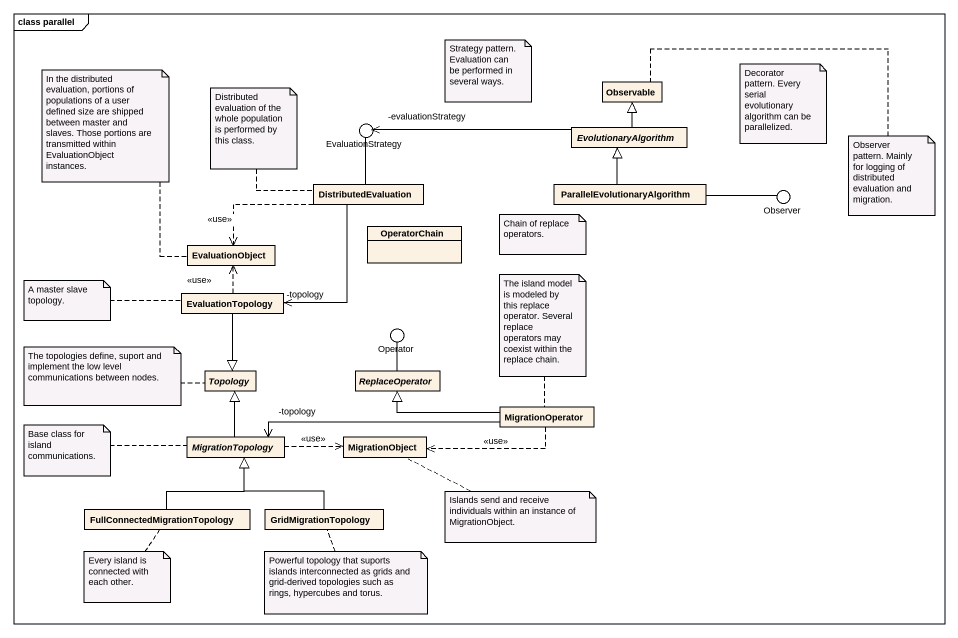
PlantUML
@startuml
mainframe class parallel
allowmixing
hide circle
hide empty members
class Observable
() EvaluationStrategy
abstract class EvolutionaryAlgorithm
class DistributedEvaluation
class "ParallelEvolutionaryAlgorithm" as ParallelEvolutionaryAlgorith
() Observer
class OperatorChain
class EvaluationObject
class EvaluationTopology
() Operator
abstract class Topology
abstract class ReplaceOperator
class MigrationOperator
abstract class MigrationTopology
class MigrationObject
class "FullConnectedMigrationTopology" as FullConnectedMigrationTopolo
class GridMigrationTopology
EvolutionaryAlgorithm -up-|> Observable
EvolutionaryAlgorithm -left-> "-evaluationStrategy" EvaluationStrategy
DistributedEvaluation -up- EvaluationStrategy
DistributedEvaluation .left.> EvaluationObject : <<use>>
DistributedEvaluation --> "-topology" EvaluationTopology
ParallelEvolutionaryAlgorith -up-|> EvolutionaryAlgorithm
ParallelEvolutionaryAlgorith -right- Observer
EvaluationTopology .up.> EvaluationObject : <<use>>
EvaluationTopology --|> Topology
ReplaceOperator -up- Operator
MigrationOperator -left-|> ReplaceOperator
MigrationOperator -left-> "-topology" MigrationTopology
MigrationOperator .left.> MigrationObject : <<use>>
MigrationTopology -up-|> Topology
MigrationTopology .right.> MigrationObject : <<use>>
FullConnectedMigrationTopolo -up-|> MigrationTopology
GridMigrationTopology -up-|> MigrationTopology
note as N1
  Strategy pattern. Evaluation can be performed in several ways.
end note
note top of EvaluationObject : In the distributed evaluation, portions of populations of a user defined size are shipped between master and slaves. Those portions are transmitted within EvaluationObject instances.
note as N3
  Decorator pattern. Every serial evolutionary algorithm can be parallelized.
end note
note left of DistributedEvaluation : Distributed evaluation of the whole population is performed by this class.
note right of Observable : Observer pattern. Mainly for logging of distributed evaluation and migration.
note as N6
  Chain of replace operators.
end note
note top of MigrationOperator : The island model is modeled by this replace operator. Several replace operators may coexist within the replace chain.
note left of EvaluationTopology : A master slave topology.
note left of Topology : The topologies define, suport and implement the low level communications between nodes.
note left of MigrationTopology : Base class for island communications.
note right of MigrationObject : Islands send and receive individuals within an instance of MigrationObject.
note bottom of FullConnectedMigrationTopolo : Every island is connected with each other.
note bottom of GridMigrationTopology : Powerful topology that suports islands interconnected as grids and grid-derived topologies such as rings, hypercubes and torus.
@enduml
